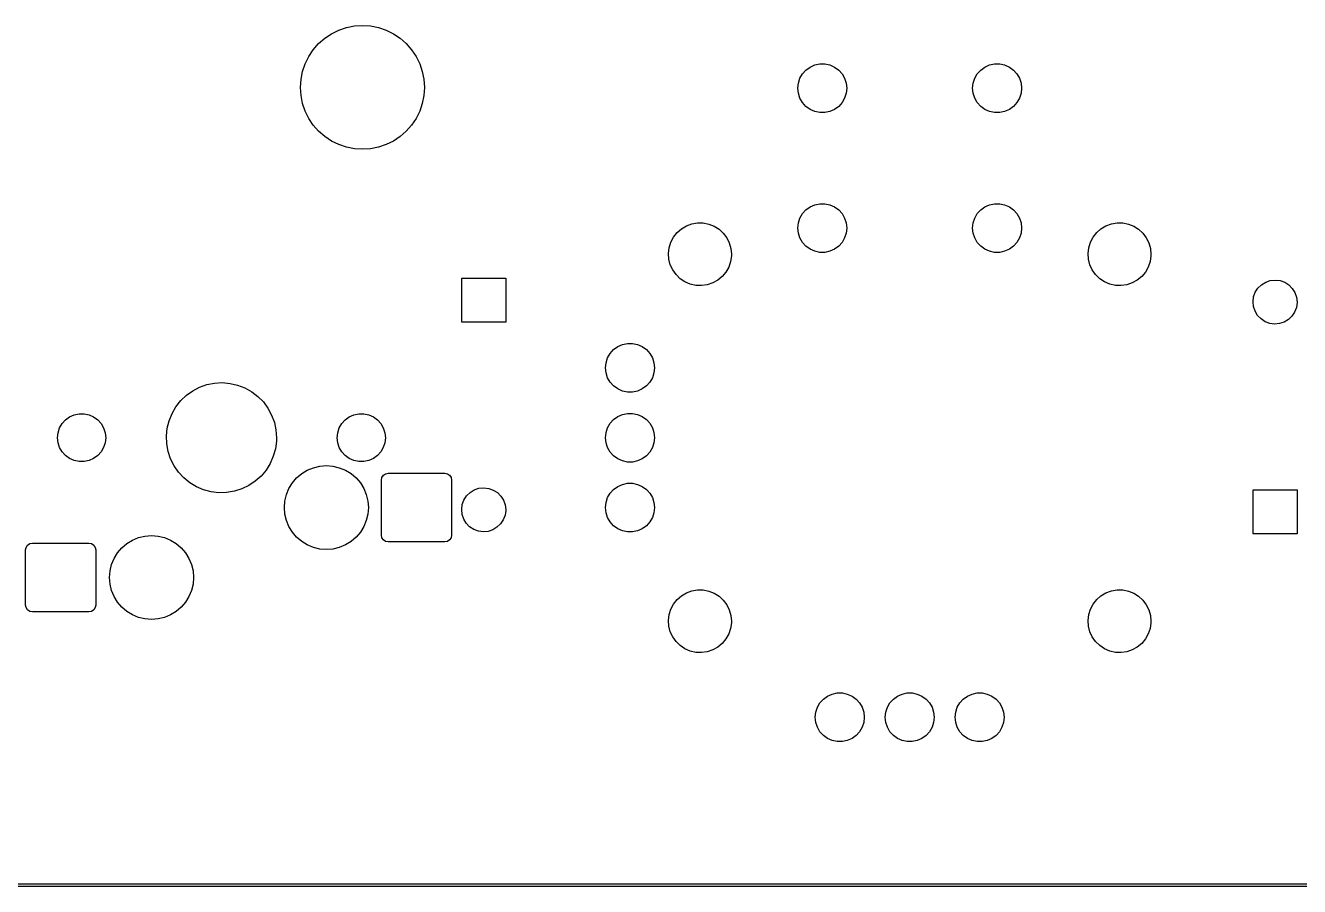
# Model space of a CAD drawing. Extents: x 64 to 386, y -179 to -50.
# Drawn here: x 171.36 to 217.64, y -179.31 to -148.02 of the extents above; entities that cross this region are included whole.
import ezdxf

# ---------------------------------------------------------------- set-up
doc = ezdxf.new("R2010")
doc.units = 0
doc.layers.add('BLACK', color=7, linetype='CONTINUOUS')

msp = doc.modelspace()

# ---------------------------------------------------------------- linework, layer by layer
at = {"layer": 'BLACK', "linetype": 'CONTINUOUS'}
for p, q in [((183.018, -148.097), (183.306, -148.039)), ((183.306, -148.039), (183.6, -148.02)), ((183.6, -148.02), (183.894, -148.039)), ((183.894, -148.039), (184.182, -148.097)), ((182.009, -148.679), (182.23, -148.485)), ((182.23, -148.485), (182.475, -148.321)), ((182.475, -148.321), (182.739, -148.191)), ((182.739, -148.191), (183.018, -148.097)), ((184.182, -148.097), (184.461, -148.191)), ((184.461, -148.191), (184.725, -148.321)), ((184.725, -148.321), (184.97, -148.485)), ((184.97, -148.485), (185.191, -148.679)), ((181.651, -149.145), (181.815, -148.9)), ((181.815, -148.9), (182.009, -148.679)), ((185.191, -148.679), (185.385, -148.9)), ((185.385, -148.9), (185.549, -149.145)), ((181.427, -149.688), (181.521, -149.409)), ((181.521, -149.409), (181.651, -149.145)), ((185.549, -149.145), (185.679, -149.409)), ((185.679, -149.409), (185.773, -149.688)), ((199.859, -149.53), (200.029, -149.455)), ((200.029, -149.455), (200.211, -149.416)), ((200.211, -149.416), (200.397, -149.416)), ((200.397, -149.416), (200.578, -149.455)), ((200.578, -149.455), (200.748, -149.53)), ((206.209, -149.53), (206.379, -149.455)), ((206.379, -149.455), (206.561, -149.416)), ((206.561, -149.416), (206.747, -149.416)), ((206.747, -149.416), (206.928, -149.455)), ((206.928, -149.455), (207.098, -149.53)), ((181.369, -149.976), (181.427, -149.688)), ((185.773, -149.688), (185.831, -149.976)), ((199.434, -150.115), (199.492, -149.938)), ((199.492, -149.938), (199.585, -149.777)), ((199.585, -149.777), (199.709, -149.639)), ((199.709, -149.639), (199.859, -149.53)), ((200.748, -149.53), (200.899, -149.639)), ((200.899, -149.639), (201.023, -149.777)), ((201.023, -149.777), (201.116, -149.938)), ((201.116, -149.938), (201.173, -150.115)), ((205.784, -150.115), (205.842, -149.938)), ((205.842, -149.938), (205.935, -149.777)), ((205.935, -149.777), (206.059, -149.639)), ((206.059, -149.639), (206.209, -149.53)), ((207.098, -149.53), (207.249, -149.639)), ((207.249, -149.639), (207.373, -149.777)), ((207.373, -149.777), (207.466, -149.938)), ((207.466, -149.938), (207.523, -150.115)), ((181.35, -150.27), (181.369, -149.976)), ((181.369, -150.564), (181.35, -150.27)), ((185.831, -149.976), (185.85, -150.27)), ((185.85, -150.27), (185.831, -150.564)), ((199.415, -150.3), (199.434, -150.115)), ((199.434, -150.485), (199.415, -150.3)), ((201.173, -150.115), (201.193, -150.3)), ((201.193, -150.3), (201.173, -150.485)), ((205.765, -150.3), (205.784, -150.115)), ((205.784, -150.485), (205.765, -150.3)), ((207.523, -150.115), (207.543, -150.3)), ((207.543, -150.3), (207.523, -150.485)), ((181.427, -150.852), (181.369, -150.564)), ((181.521, -151.131), (181.427, -150.852)), ((185.773, -150.852), (185.679, -151.131)), ((185.831, -150.564), (185.773, -150.852)), ((199.492, -150.662), (199.434, -150.485)), ((199.585, -150.823), (199.492, -150.662)), ((199.709, -150.961), (199.585, -150.823)), ((201.023, -150.823), (200.899, -150.961)), ((201.116, -150.662), (201.023, -150.823)), ((201.173, -150.485), (201.116, -150.662)), ((205.842, -150.662), (205.784, -150.485)), ((205.935, -150.823), (205.842, -150.662)), ((206.059, -150.961), (205.935, -150.823)), ((207.373, -150.823), (207.249, -150.961)), ((207.466, -150.662), (207.373, -150.823)), ((207.523, -150.485), (207.466, -150.662)), ((181.651, -151.395), (181.521, -151.131)), ((185.679, -151.131), (185.549, -151.395)), ((199.859, -151.07), (199.709, -150.961)), ((200.029, -151.145), (199.859, -151.07)), ((200.211, -151.184), (200.029, -151.145)), ((200.397, -151.184), (200.211, -151.184)), ((200.578, -151.145), (200.397, -151.184)), ((200.748, -151.07), (200.578, -151.145)), ((200.899, -150.961), (200.748, -151.07)), ((206.209, -151.07), (206.059, -150.961)), ((206.379, -151.145), (206.209, -151.07)), ((206.561, -151.184), (206.379, -151.145)), ((206.747, -151.184), (206.561, -151.184)), ((206.928, -151.145), (206.747, -151.184)), ((207.098, -151.07), (206.928, -151.145)), ((207.249, -150.961), (207.098, -151.07)), ((181.815, -151.64), (181.651, -151.395)), ((182.009, -151.861), (181.815, -151.64)), ((185.385, -151.64), (185.191, -151.861)), ((185.549, -151.395), (185.385, -151.64)), ((182.23, -152.055), (182.009, -151.861)), ((182.475, -152.219), (182.23, -152.055)), ((182.739, -152.349), (182.475, -152.219)), ((184.725, -152.219), (184.461, -152.349)), ((184.97, -152.055), (184.725, -152.219)), ((185.191, -151.861), (184.97, -152.055)), ((183.018, -152.443), (182.739, -152.349)), ((183.306, -152.501), (183.018, -152.443)), ((183.6, -152.52), (183.306, -152.501)), ((183.894, -152.501), (183.6, -152.52)), ((184.182, -152.443), (183.894, -152.501)), ((184.461, -152.349), (184.182, -152.443)), ((199.859, -154.61), (200.029, -154.535)), ((200.029, -154.535), (200.211, -154.496)), ((200.211, -154.496), (200.397, -154.496)), ((200.397, -154.496), (200.578, -154.535)), ((200.578, -154.535), (200.748, -154.61)), ((206.209, -154.61), (206.379, -154.535)), ((206.379, -154.535), (206.561, -154.496)), ((206.561, -154.496), (206.747, -154.496)), ((206.747, -154.496), (206.928, -154.535)), ((206.928, -154.535), (207.098, -154.61)), ((199.434, -155.195), (199.492, -155.018)), ((199.492, -155.018), (199.585, -154.857)), ((199.585, -154.857), (199.709, -154.719)), ((199.709, -154.719), (199.859, -154.61)), ((200.748, -154.61), (200.899, -154.719)), ((200.899, -154.719), (201.023, -154.857)), ((201.023, -154.857), (201.116, -155.018)), ((201.116, -155.018), (201.173, -155.195)), ((205.784, -155.195), (205.842, -155.018)), ((205.842, -155.018), (205.935, -154.857)), ((205.935, -154.857), (206.059, -154.719)), ((206.059, -154.719), (206.209, -154.61)), ((207.098, -154.61), (207.249, -154.719)), ((207.249, -154.719), (207.373, -154.857)), ((207.373, -154.857), (207.466, -155.018)), ((207.466, -155.018), (207.523, -155.195)), ((195.03, -155.546), (195.187, -155.408)), ((195.187, -155.408), (195.367, -155.301)), ((195.367, -155.301), (195.563, -155.228)), ((195.563, -155.228), (195.769, -155.193)), ((195.769, -155.193), (195.978, -155.196)), ((195.978, -155.196), (196.183, -155.237)), ((196.183, -155.237), (196.378, -155.314)), ((196.378, -155.314), (196.555, -155.426)), ((196.555, -155.426), (196.708, -155.568)), ((199.415, -155.38), (199.434, -155.195)), ((199.434, -155.565), (199.415, -155.38)), ((201.173, -155.195), (201.193, -155.38)), ((201.193, -155.38), (201.173, -155.565)), ((205.765, -155.38), (205.784, -155.195)), ((205.784, -155.565), (205.765, -155.38)), ((207.523, -155.195), (207.543, -155.38)), ((207.543, -155.38), (207.523, -155.565)), ((210.27, -155.546), (210.427, -155.408)), ((210.427, -155.408), (210.607, -155.301)), ((210.607, -155.301), (210.803, -155.228)), ((210.803, -155.228), (211.009, -155.193)), ((211.009, -155.193), (211.218, -155.196)), ((211.218, -155.196), (211.423, -155.237)), ((211.423, -155.237), (211.618, -155.314)), ((211.618, -155.314), (211.795, -155.426)), ((211.795, -155.426), (211.948, -155.568)), ((194.741, -156.095), (194.803, -155.895)), ((194.803, -155.895), (194.9, -155.71)), ((194.9, -155.71), (195.03, -155.546)), ((196.708, -155.568), (196.833, -155.735)), ((196.833, -155.735), (196.926, -155.923)), ((196.926, -155.923), (196.983, -156.124)), ((199.492, -155.742), (199.434, -155.565)), ((199.585, -155.903), (199.492, -155.742)), ((199.709, -156.041), (199.585, -155.903)), ((201.023, -155.903), (200.899, -156.041)), ((201.116, -155.742), (201.023, -155.903)), ((201.173, -155.565), (201.116, -155.742)), ((205.842, -155.742), (205.784, -155.565)), ((205.935, -155.903), (205.842, -155.742)), ((206.059, -156.041), (205.935, -155.903)), ((207.373, -155.903), (207.249, -156.041)), ((207.466, -155.742), (207.373, -155.903)), ((207.523, -155.565), (207.466, -155.742)), ((209.981, -156.095), (210.043, -155.895)), ((210.043, -155.895), (210.14, -155.71)), ((210.14, -155.71), (210.27, -155.546)), ((211.948, -155.568), (212.073, -155.735)), ((212.073, -155.735), (212.166, -155.923)), ((212.166, -155.923), (212.223, -156.124)), ((194.716, -156.303), (194.741, -156.095)), ((194.73, -156.511), (194.716, -156.303)), ((197, -156.392), (196.97, -156.599)), ((196.983, -156.124), (197.002, -156.332)), ((197.002, -156.332), (197, -156.392)), ((199.859, -156.15), (199.709, -156.041)), ((200.029, -156.225), (199.859, -156.15)), ((200.211, -156.264), (200.029, -156.225)), ((200.397, -156.264), (200.211, -156.264)), ((200.578, -156.225), (200.397, -156.264)), ((200.748, -156.15), (200.578, -156.225)), ((200.899, -156.041), (200.748, -156.15)), ((206.209, -156.15), (206.059, -156.041)), ((206.379, -156.225), (206.209, -156.15)), ((206.561, -156.264), (206.379, -156.225)), ((206.747, -156.264), (206.561, -156.264)), ((206.928, -156.225), (206.747, -156.264)), ((207.098, -156.15), (206.928, -156.225)), ((207.249, -156.041), (207.098, -156.15)), ((209.956, -156.303), (209.981, -156.095)), ((209.97, -156.511), (209.956, -156.303)), ((212.24, -156.392), (212.21, -156.599)), ((212.223, -156.124), (212.242, -156.332)), ((212.242, -156.332), (212.24, -156.392)), ((194.781, -156.714), (194.73, -156.511)), ((194.869, -156.904), (194.781, -156.714)), ((196.903, -156.797), (196.801, -156.98)), ((196.97, -156.599), (196.903, -156.797)), ((210.021, -156.714), (209.97, -156.511)), ((210.109, -156.904), (210.021, -156.714)), ((212.143, -156.797), (212.041, -156.98)), ((212.21, -156.599), (212.143, -156.797)), ((187.204, -158.8), (187.204, -157.2)), ((187.204, -157.2), (188.804, -157.2)), ((188.804, -157.2), (188.804, -158.8)), ((194.99, -157.075), (194.869, -156.904)), ((195.139, -157.221), (194.99, -157.075)), ((195.313, -157.337), (195.139, -157.221)), ((195.506, -157.42), (195.313, -157.337)), ((196.506, -157.274), (196.324, -157.377)), ((196.667, -157.141), (196.506, -157.274)), ((196.801, -156.98), (196.667, -157.141)), ((210.23, -157.075), (210.109, -156.904)), ((210.379, -157.221), (210.23, -157.075)), ((210.553, -157.337), (210.379, -157.221)), ((210.746, -157.42), (210.553, -157.337)), ((211.746, -157.274), (211.564, -157.377)), ((211.907, -157.141), (211.746, -157.274)), ((212.041, -156.98), (211.907, -157.141)), ((216.257, -157.44), (216.409, -157.346)), ((216.409, -157.346), (216.578, -157.289)), ((216.578, -157.289), (216.756, -157.27)), ((216.756, -157.27), (216.933, -157.291)), ((216.933, -157.291), (217.101, -157.351)), ((195.71, -157.466), (195.506, -157.42)), ((195.919, -157.474), (195.71, -157.466)), ((196.126, -157.444), (195.919, -157.474)), ((196.324, -157.377), (196.126, -157.444)), ((210.95, -157.466), (210.746, -157.42)), ((211.159, -157.474), (210.95, -157.466)), ((211.366, -157.444), (211.159, -157.474)), ((211.564, -157.377), (211.366, -157.444)), ((215.972, -157.882), (216.033, -157.714)), ((216.033, -157.714), (216.13, -157.564)), ((216.13, -157.564), (216.257, -157.44)), ((217.101, -157.351), (217.251, -157.447)), ((217.251, -157.447), (217.377, -157.573)), ((217.377, -157.573), (217.471, -157.724)), ((217.471, -157.724), (217.53, -157.893)), ((215.95, -158.059), (215.972, -157.882)), ((215.967, -158.236), (215.95, -158.059)), ((216.024, -158.406), (215.967, -158.236)), ((217.525, -158.269), (217.462, -158.436)), ((217.55, -158.092), (217.525, -158.269)), ((217.53, -157.893), (217.55, -158.07)), ((217.55, -158.07), (217.55, -158.092)), ((216.116, -158.558), (216.024, -158.406)), ((216.24, -158.686), (216.116, -158.558)), ((216.389, -158.784), (216.24, -158.686)), ((217.234, -158.707), (217.08, -158.799)), ((217.363, -158.584), (217.234, -158.707)), ((217.462, -158.436), (217.363, -158.584)), ((188.804, -158.8), (187.204, -158.8)), ((216.556, -158.846), (216.389, -158.784)), ((216.733, -158.87), (216.556, -158.846)), ((216.911, -158.854), (216.733, -158.87)), ((217.08, -158.799), (216.911, -158.854)), ((192.874, -159.69), (193.044, -159.615)), ((193.044, -159.615), (193.226, -159.576)), ((193.226, -159.576), (193.412, -159.576)), ((193.412, -159.576), (193.593, -159.615)), ((193.593, -159.615), (193.763, -159.69)), ((192.449, -160.275), (192.507, -160.098)), ((192.507, -160.098), (192.6, -159.937)), ((192.6, -159.937), (192.724, -159.799)), ((192.724, -159.799), (192.874, -159.69)), ((193.763, -159.69), (193.914, -159.799)), ((193.914, -159.799), (194.038, -159.937)), ((194.038, -159.937), (194.131, -160.098)), ((194.131, -160.098), (194.188, -160.275)), ((192.43, -160.46), (192.449, -160.275)), ((192.449, -160.645), (192.43, -160.46)), ((194.188, -160.275), (194.208, -160.46)), ((194.208, -160.46), (194.188, -160.645)), ((177.951, -161.071), (178.228, -161.016)), ((178.228, -161.016), (178.51, -161)), ((178.51, -161), (178.792, -161.025)), ((178.792, -161.025), (179.067, -161.088)), ((192.507, -160.822), (192.449, -160.645)), ((192.6, -160.983), (192.507, -160.822)), ((192.724, -161.121), (192.6, -160.983)), ((194.038, -160.983), (193.914, -161.121)), ((194.131, -160.822), (194.038, -160.983)), ((194.188, -160.645), (194.131, -160.822)), ((176.999, -161.654), (177.204, -161.459)), ((177.204, -161.459), (177.434, -161.295)), ((177.434, -161.295), (177.684, -161.164)), ((177.684, -161.164), (177.951, -161.071)), ((179.067, -161.088), (179.33, -161.19)), ((179.33, -161.19), (179.577, -161.328)), ((179.577, -161.328), (179.801, -161.5)), ((179.801, -161.5), (180, -161.701)), ((192.874, -161.23), (192.724, -161.121)), ((193.044, -161.305), (192.874, -161.23)), ((193.226, -161.344), (193.044, -161.305)), ((193.412, -161.344), (193.226, -161.344)), ((193.593, -161.305), (193.412, -161.344)), ((193.763, -161.23), (193.593, -161.305)), ((193.914, -161.121), (193.763, -161.23)), ((176.683, -162.12), (176.825, -161.876)), ((176.825, -161.876), (176.999, -161.654)), ((180, -161.701), (180.167, -161.928)), ((180.167, -161.928), (180.302, -162.177)), ((172.691, -162.486), (172.813, -162.35)), ((172.813, -162.35), (172.961, -162.242)), ((172.961, -162.242), (173.128, -162.168)), ((173.128, -162.168), (173.307, -162.13)), ((173.307, -162.13), (173.49, -162.13)), ((173.49, -162.13), (173.669, -162.168)), ((173.669, -162.168), (173.836, -162.242)), ((173.836, -162.242), (173.984, -162.35)), ((173.984, -162.35), (174.107, -162.486)), ((176.509, -162.656), (176.577, -162.382)), ((176.577, -162.382), (176.683, -162.12)), ((180.302, -162.177), (180.399, -162.442)), ((182.851, -162.486), (182.973, -162.35)), ((182.973, -162.35), (183.121, -162.242)), ((183.121, -162.242), (183.288, -162.168)), ((183.288, -162.168), (183.467, -162.13)), ((183.467, -162.13), (183.65, -162.13)), ((183.65, -162.13), (183.829, -162.168)), ((183.829, -162.168), (183.996, -162.242)), ((183.996, -162.242), (184.144, -162.35)), ((184.144, -162.35), (184.267, -162.486)), ((192.6, -162.477), (192.724, -162.339)), ((192.724, -162.339), (192.874, -162.23)), ((192.874, -162.23), (193.044, -162.155)), ((193.044, -162.155), (193.226, -162.116)), ((193.226, -162.116), (193.412, -162.116)), ((193.412, -162.116), (193.593, -162.155)), ((193.593, -162.155), (193.763, -162.23)), ((193.763, -162.23), (193.914, -162.339)), ((193.914, -162.339), (194.038, -162.477)), ((172.524, -163), (172.543, -162.818)), ((172.543, -162.818), (172.599, -162.644)), ((172.599, -162.644), (172.691, -162.486)), ((174.107, -162.486), (174.198, -162.644)), ((174.198, -162.644), (174.255, -162.818)), ((174.255, -162.818), (174.274, -163)), ((176.48, -162.937), (176.509, -162.656)), ((180.399, -162.442), (180.459, -162.718)), ((180.459, -162.718), (180.479, -163)), ((182.684, -163), (182.703, -162.818)), ((182.703, -162.818), (182.759, -162.644)), ((182.759, -162.644), (182.851, -162.486)), ((184.267, -162.486), (184.358, -162.644)), ((184.358, -162.644), (184.415, -162.818)), ((184.415, -162.818), (184.434, -163)), ((192.43, -163), (192.449, -162.815)), ((192.449, -162.815), (192.507, -162.638)), ((192.507, -162.638), (192.6, -162.477)), ((194.038, -162.477), (194.131, -162.638)), ((194.131, -162.638), (194.188, -162.815)), ((194.188, -162.815), (194.208, -163)), ((172.543, -163.182), (172.524, -163)), ((172.599, -163.356), (172.543, -163.182)), ((172.691, -163.514), (172.599, -163.356)), ((174.198, -163.356), (174.107, -163.514)), ((174.255, -163.182), (174.198, -163.356)), ((174.274, -163), (174.255, -163.182)), ((176.491, -163.219), (176.48, -162.937)), ((176.542, -163.497), (176.491, -163.219)), ((180.475, -163.126), (180.437, -163.406)), ((180.479, -163), (180.475, -163.126)), ((182.703, -163.182), (182.684, -163)), ((182.759, -163.356), (182.703, -163.182)), ((182.851, -163.514), (182.759, -163.356)), ((184.358, -163.356), (184.267, -163.514)), ((184.415, -163.182), (184.358, -163.356)), ((184.434, -163), (184.415, -163.182)), ((192.449, -163.185), (192.43, -163)), ((192.507, -163.362), (192.449, -163.185)), ((192.6, -163.523), (192.507, -163.362)), ((194.131, -163.362), (194.038, -163.523)), ((194.188, -163.185), (194.131, -163.362)), ((194.208, -163), (194.188, -163.185)), ((172.813, -163.65), (172.691, -163.514)), ((172.961, -163.758), (172.813, -163.65)), ((173.128, -163.832), (172.961, -163.758)), ((173.836, -163.758), (173.669, -163.832)), ((173.984, -163.65), (173.836, -163.758)), ((174.107, -163.514), (173.984, -163.65)), ((176.631, -163.765), (176.542, -163.497)), ((176.757, -164.018), (176.631, -163.765)), ((180.361, -163.677), (180.246, -163.936)), ((180.437, -163.406), (180.361, -163.677)), ((182.973, -163.65), (182.851, -163.514)), ((183.121, -163.758), (182.973, -163.65)), ((183.288, -163.832), (183.121, -163.758)), ((183.996, -163.758), (183.829, -163.832)), ((184.144, -163.65), (183.996, -163.758)), ((184.267, -163.514), (184.144, -163.65)), ((192.724, -163.661), (192.6, -163.523)), ((192.874, -163.77), (192.724, -163.661)), ((193.044, -163.845), (192.874, -163.77)), ((193.763, -163.77), (193.593, -163.845)), ((193.914, -163.661), (193.763, -163.77)), ((194.038, -163.523), (193.914, -163.661)), ((173.307, -163.87), (173.128, -163.832)), ((173.49, -163.87), (173.307, -163.87)), ((173.669, -163.832), (173.49, -163.87)), ((176.918, -164.25), (176.757, -164.018)), ((177.11, -164.458), (176.918, -164.25)), ((180.097, -164.176), (179.915, -164.392)), ((180.246, -163.936), (180.097, -164.176)), ((181.392, -164.306), (181.596, -164.181)), ((181.596, -164.181), (181.817, -164.09)), ((181.817, -164.09), (182.05, -164.034)), ((182.05, -164.034), (182.289, -164.015)), ((182.289, -164.015), (182.527, -164.034)), ((182.527, -164.034), (182.76, -164.09)), ((182.76, -164.09), (182.981, -164.181)), ((182.981, -164.181), (183.185, -164.306)), ((183.467, -163.87), (183.288, -163.832)), ((183.65, -163.87), (183.467, -163.87)), ((183.829, -163.832), (183.65, -163.87)), ((184.443, -164.309), (184.539, -164.29)), ((184.539, -164.29), (186.589, -164.29)), ((186.589, -164.29), (186.684, -164.309)), ((193.226, -163.884), (193.044, -163.845)), ((193.412, -163.884), (193.226, -163.884)), ((193.593, -163.845), (193.412, -163.884)), ((177.329, -164.636), (177.11, -164.458)), ((177.571, -164.782), (177.329, -164.636)), ((179.47, -164.737), (179.215, -164.86)), ((179.705, -164.58), (179.47, -164.737)), ((179.915, -164.392), (179.705, -164.58)), ((180.93, -164.848), (181.055, -164.644)), ((181.055, -164.644), (181.21, -164.462)), ((181.21, -164.462), (181.392, -164.306)), ((183.185, -164.306), (183.367, -164.462)), ((183.367, -164.462), (183.523, -164.644)), ((183.523, -164.644), (183.648, -164.848)), ((184.289, -164.54), (184.308, -164.444)), ((184.289, -166.54), (184.289, -164.54)), ((184.308, -164.444), (184.362, -164.363)), ((184.362, -164.363), (184.443, -164.309)), ((186.684, -164.309), (186.766, -164.363)), ((186.766, -164.363), (186.82, -164.444)), ((186.82, -164.444), (186.839, -164.54)), ((186.839, -164.54), (186.839, -166.54)), ((192.874, -164.77), (193.044, -164.695)), ((193.044, -164.695), (193.226, -164.656)), ((193.226, -164.656), (193.412, -164.656)), ((193.412, -164.656), (193.593, -164.695)), ((193.593, -164.695), (193.763, -164.77)), ((177.831, -164.892), (177.571, -164.782)), ((178.104, -164.965), (177.831, -164.892)), ((178.385, -164.998), (178.104, -164.965)), ((178.667, -164.991), (178.385, -164.998)), ((178.946, -164.945), (178.667, -164.991)), ((179.215, -164.86), (178.946, -164.945)), ((180.783, -165.301), (180.838, -165.069)), ((180.838, -165.069), (180.93, -164.848)), ((183.648, -164.848), (183.739, -165.069)), ((183.739, -165.069), (183.795, -165.301)), ((187.287, -165.264), (187.384, -165.114)), ((187.384, -165.114), (187.511, -164.99)), ((187.511, -164.99), (187.663, -164.896)), ((187.663, -164.896), (187.832, -164.839)), ((187.832, -164.839), (188.009, -164.82)), ((188.009, -164.82), (188.186, -164.841)), ((188.186, -164.841), (188.354, -164.901)), ((188.354, -164.901), (188.505, -164.997)), ((188.505, -164.997), (188.631, -165.123)), ((188.631, -165.123), (188.725, -165.274)), ((192.449, -165.355), (192.507, -165.178)), ((192.507, -165.178), (192.6, -165.017)), ((192.6, -165.017), (192.724, -164.879)), ((192.724, -164.879), (192.874, -164.77)), ((193.763, -164.77), (193.914, -164.879)), ((193.914, -164.879), (194.038, -165.017)), ((194.038, -165.017), (194.131, -165.178)), ((194.131, -165.178), (194.188, -165.355)), ((215.95, -166.49), (215.95, -164.89)), ((215.95, -164.89), (217.55, -164.89)), ((217.55, -164.89), (217.55, -166.49)), ((180.764, -165.54), (180.783, -165.301)), ((180.783, -165.779), (180.764, -165.54)), ((183.795, -165.301), (183.814, -165.54)), ((183.814, -165.54), (183.795, -165.779)), ((187.204, -165.609), (187.226, -165.432)), ((187.221, -165.786), (187.204, -165.609)), ((187.226, -165.432), (187.287, -165.264)), ((188.725, -165.274), (188.784, -165.443)), ((188.803, -165.642), (188.779, -165.819)), ((188.784, -165.443), (188.804, -165.62)), ((188.804, -165.62), (188.803, -165.642)), ((192.43, -165.54), (192.449, -165.355)), ((192.449, -165.725), (192.43, -165.54)), ((194.188, -165.355), (194.208, -165.54)), ((194.208, -165.54), (194.188, -165.725)), ((180.838, -166.011), (180.783, -165.779)), ((180.93, -166.232), (180.838, -166.011)), ((183.739, -166.011), (183.648, -166.232)), ((183.795, -165.779), (183.739, -166.011)), ((187.278, -165.956), (187.221, -165.786)), ((187.37, -166.108), (187.278, -165.956)), ((187.494, -166.236), (187.37, -166.108)), ((188.617, -166.134), (188.487, -166.257)), ((188.715, -165.986), (188.617, -166.134)), ((188.779, -165.819), (188.715, -165.986)), ((192.507, -165.902), (192.449, -165.725)), ((192.6, -166.063), (192.507, -165.902)), ((192.724, -166.201), (192.6, -166.063)), ((194.038, -166.063), (193.914, -166.201)), ((194.131, -165.902), (194.038, -166.063)), ((194.188, -165.725), (194.131, -165.902)), ((175.467, -166.63), (175.7, -166.574)), ((175.7, -166.574), (175.939, -166.555)), ((175.939, -166.555), (176.177, -166.574)), ((176.177, -166.574), (176.41, -166.63)), ((181.055, -166.436), (180.93, -166.232)), ((181.21, -166.618), (181.055, -166.436)), ((183.523, -166.436), (183.367, -166.618)), ((183.648, -166.232), (183.523, -166.436)), ((184.308, -166.636), (184.289, -166.54)), ((186.839, -166.54), (186.82, -166.636)), ((187.643, -166.334), (187.494, -166.236)), ((187.81, -166.396), (187.643, -166.334)), ((187.987, -166.42), (187.81, -166.396)), ((188.165, -166.404), (187.987, -166.42)), ((188.334, -166.349), (188.165, -166.404)), ((188.487, -166.257), (188.334, -166.349)), ((192.874, -166.31), (192.724, -166.201)), ((193.044, -166.385), (192.874, -166.31)), ((193.226, -166.424), (193.044, -166.385)), ((193.412, -166.424), (193.226, -166.424)), ((193.593, -166.385), (193.412, -166.424)), ((193.763, -166.31), (193.593, -166.385)), ((193.914, -166.201), (193.763, -166.31)), ((217.55, -166.49), (215.95, -166.49)), ((171.362, -167.08), (171.381, -166.984)), ((171.381, -166.984), (171.435, -166.903)), ((171.435, -166.903), (171.516, -166.849)), ((171.516, -166.849), (171.612, -166.83)), ((171.612, -166.83), (173.662, -166.83)), ((173.662, -166.83), (173.757, -166.849)), ((173.757, -166.849), (173.839, -166.903)), ((173.839, -166.903), (173.893, -166.984)), ((173.893, -166.984), (173.912, -167.08)), ((174.705, -167.184), (174.86, -167.002)), ((174.86, -167.002), (175.042, -166.846)), ((175.042, -166.846), (175.246, -166.721)), ((175.246, -166.721), (175.467, -166.63)), ((176.41, -166.63), (176.631, -166.721)), ((176.631, -166.721), (176.835, -166.846)), ((176.835, -166.846), (177.017, -167.002)), ((177.017, -167.002), (177.173, -167.184)), ((181.392, -166.774), (181.21, -166.618)), ((181.596, -166.899), (181.392, -166.774)), ((181.817, -166.99), (181.596, -166.899)), ((182.05, -167.046), (181.817, -166.99)), ((182.289, -167.065), (182.05, -167.046)), ((182.527, -167.046), (182.289, -167.065)), ((182.76, -166.99), (182.527, -167.046)), ((182.981, -166.899), (182.76, -166.99)), ((183.185, -166.774), (182.981, -166.899)), ((183.367, -166.618), (183.185, -166.774)), ((184.362, -166.717), (184.308, -166.636)), ((184.443, -166.771), (184.362, -166.717)), ((184.539, -166.79), (184.443, -166.771)), ((186.589, -166.79), (184.539, -166.79)), ((186.684, -166.771), (186.589, -166.79)), ((186.766, -166.717), (186.684, -166.771)), ((186.82, -166.636), (186.766, -166.717)), ((171.362, -169.08), (171.362, -167.08)), ((173.912, -167.08), (173.912, -169.08)), ((174.488, -167.609), (174.58, -167.388)), ((174.58, -167.388), (174.705, -167.184)), ((177.173, -167.184), (177.298, -167.388)), ((177.298, -167.388), (177.389, -167.609)), ((174.414, -168.08), (174.433, -167.841)), ((174.433, -167.841), (174.488, -167.609)), ((177.389, -167.609), (177.445, -167.841)), ((177.445, -167.841), (177.464, -168.08)), ((174.433, -168.319), (174.414, -168.08)), ((174.488, -168.551), (174.433, -168.319)), ((177.445, -168.319), (177.389, -168.551)), ((177.464, -168.08), (177.445, -168.319)), ((174.58, -168.772), (174.488, -168.551)), ((174.705, -168.976), (174.58, -168.772)), ((177.298, -168.772), (177.173, -168.976)), ((177.389, -168.551), (177.298, -168.772)), ((194.9, -169.045), (195.03, -168.881)), ((195.03, -168.881), (195.187, -168.743)), ((195.187, -168.743), (195.367, -168.636)), ((195.367, -168.636), (195.563, -168.563)), ((195.563, -168.563), (195.769, -168.528)), ((195.769, -168.528), (195.978, -168.531)), ((195.978, -168.531), (196.183, -168.572)), ((196.183, -168.572), (196.378, -168.649)), ((196.378, -168.649), (196.555, -168.761)), ((196.555, -168.761), (196.708, -168.903)), ((196.708, -168.903), (196.833, -169.07)), ((210.14, -169.045), (210.27, -168.881)), ((210.27, -168.881), (210.427, -168.743)), ((210.427, -168.743), (210.607, -168.636)), ((210.607, -168.636), (210.803, -168.563)), ((210.803, -168.563), (211.009, -168.528)), ((211.009, -168.528), (211.218, -168.531)), ((211.218, -168.531), (211.423, -168.572)), ((211.423, -168.572), (211.618, -168.649)), ((211.618, -168.649), (211.795, -168.761)), ((211.795, -168.761), (211.948, -168.903)), ((211.948, -168.903), (212.073, -169.07)), ((171.381, -169.176), (171.362, -169.08)), ((171.435, -169.257), (171.381, -169.176)), ((171.516, -169.311), (171.435, -169.257)), ((171.612, -169.33), (171.516, -169.311)), ((173.662, -169.33), (171.612, -169.33)), ((173.757, -169.311), (173.662, -169.33)), ((173.839, -169.257), (173.757, -169.311)), ((173.893, -169.176), (173.839, -169.257)), ((173.912, -169.08), (173.893, -169.176)), ((174.86, -169.158), (174.705, -168.976)), ((175.042, -169.314), (174.86, -169.158)), ((175.246, -169.439), (175.042, -169.314)), ((176.835, -169.314), (176.631, -169.439)), ((177.017, -169.158), (176.835, -169.314)), ((177.173, -168.976), (177.017, -169.158)), ((194.741, -169.43), (194.803, -169.23)), ((194.803, -169.23), (194.9, -169.045)), ((196.833, -169.07), (196.926, -169.258)), ((196.926, -169.258), (196.983, -169.459)), ((209.981, -169.43), (210.043, -169.23)), ((210.043, -169.23), (210.14, -169.045)), ((212.073, -169.07), (212.166, -169.258)), ((212.166, -169.258), (212.223, -169.459)), ((175.467, -169.53), (175.246, -169.439)), ((175.7, -169.586), (175.467, -169.53)), ((175.939, -169.605), (175.7, -169.586)), ((176.177, -169.586), (175.939, -169.605)), ((176.41, -169.53), (176.177, -169.586)), ((176.631, -169.439), (176.41, -169.53)), ((194.716, -169.638), (194.741, -169.43)), ((194.73, -169.846), (194.716, -169.638)), ((197, -169.727), (196.97, -169.934)), ((196.983, -169.459), (197.002, -169.667)), ((197.002, -169.667), (197, -169.727)), ((209.956, -169.638), (209.981, -169.43)), ((209.97, -169.846), (209.956, -169.638)), ((212.24, -169.727), (212.21, -169.934)), ((212.223, -169.459), (212.242, -169.667)), ((212.242, -169.667), (212.24, -169.727)), ((194.781, -170.049), (194.73, -169.846)), ((194.869, -170.239), (194.781, -170.049)), ((194.99, -170.41), (194.869, -170.239)), ((196.903, -170.132), (196.801, -170.315)), ((196.97, -169.934), (196.903, -170.132)), ((210.021, -170.049), (209.97, -169.846)), ((210.109, -170.239), (210.021, -170.049)), ((210.23, -170.41), (210.109, -170.239)), ((212.143, -170.132), (212.041, -170.315)), ((212.21, -169.934), (212.143, -170.132)), ((195.139, -170.556), (194.99, -170.41)), ((195.313, -170.672), (195.139, -170.556)), ((195.506, -170.755), (195.313, -170.672)), ((195.71, -170.801), (195.506, -170.755)), ((196.324, -170.712), (196.126, -170.779)), ((196.506, -170.609), (196.324, -170.712)), ((196.667, -170.476), (196.506, -170.609)), ((196.801, -170.315), (196.667, -170.476)), ((210.379, -170.556), (210.23, -170.41)), ((210.553, -170.672), (210.379, -170.556)), ((210.746, -170.755), (210.553, -170.672)), ((210.95, -170.801), (210.746, -170.755)), ((211.564, -170.712), (211.366, -170.779)), ((211.746, -170.609), (211.564, -170.712)), ((211.907, -170.476), (211.746, -170.609)), ((212.041, -170.315), (211.907, -170.476)), ((195.919, -170.809), (195.71, -170.801)), ((196.126, -170.779), (195.919, -170.809)), ((211.159, -170.809), (210.95, -170.801)), ((211.366, -170.779), (211.159, -170.809)), ((200.22, -172.637), (200.344, -172.499)), ((200.344, -172.499), (200.494, -172.39)), ((200.494, -172.39), (200.664, -172.315)), ((200.664, -172.315), (200.846, -172.276)), ((200.846, -172.276), (201.032, -172.276)), ((201.032, -172.276), (201.213, -172.315)), ((201.213, -172.315), (201.383, -172.39)), ((201.383, -172.39), (201.534, -172.499)), ((201.534, -172.499), (201.658, -172.637)), ((202.76, -172.637), (202.884, -172.499)), ((202.884, -172.499), (203.034, -172.39)), ((203.034, -172.39), (203.204, -172.315)), ((203.204, -172.315), (203.386, -172.276)), ((203.386, -172.276), (203.572, -172.276)), ((203.572, -172.276), (203.753, -172.315)), ((203.753, -172.315), (203.923, -172.39)), ((203.923, -172.39), (204.074, -172.499)), ((204.074, -172.499), (204.198, -172.637)), ((205.3, -172.637), (205.424, -172.499)), ((205.424, -172.499), (205.574, -172.39)), ((205.574, -172.39), (205.744, -172.315)), ((205.744, -172.315), (205.926, -172.276)), ((205.926, -172.276), (206.112, -172.276)), ((206.112, -172.276), (206.293, -172.315)), ((206.293, -172.315), (206.463, -172.39)), ((206.463, -172.39), (206.614, -172.499)), ((206.614, -172.499), (206.738, -172.637)), ((200.05, -173.16), (200.069, -172.975)), ((200.069, -172.975), (200.127, -172.798)), ((200.127, -172.798), (200.22, -172.637)), ((201.658, -172.637), (201.751, -172.798)), ((201.751, -172.798), (201.808, -172.975)), ((201.808, -172.975), (201.828, -173.16)), ((202.59, -173.16), (202.609, -172.975)), ((202.609, -172.975), (202.667, -172.798)), ((202.667, -172.798), (202.76, -172.637)), ((204.198, -172.637), (204.291, -172.798)), ((204.291, -172.798), (204.348, -172.975)), ((204.348, -172.975), (204.368, -173.16)), ((205.13, -173.16), (205.149, -172.975)), ((205.149, -172.975), (205.207, -172.798)), ((205.207, -172.798), (205.3, -172.637)), ((206.738, -172.637), (206.831, -172.798)), ((206.831, -172.798), (206.888, -172.975)), ((206.888, -172.975), (206.908, -173.16)), ((200.069, -173.345), (200.05, -173.16)), ((200.127, -173.522), (200.069, -173.345)), ((200.22, -173.683), (200.127, -173.522)), ((201.751, -173.522), (201.658, -173.683)), ((201.808, -173.345), (201.751, -173.522)), ((201.828, -173.16), (201.808, -173.345)), ((202.609, -173.345), (202.59, -173.16)), ((202.667, -173.522), (202.609, -173.345)), ((202.76, -173.683), (202.667, -173.522)), ((204.291, -173.522), (204.198, -173.683)), ((204.348, -173.345), (204.291, -173.522)), ((204.368, -173.16), (204.348, -173.345)), ((205.149, -173.345), (205.13, -173.16)), ((205.207, -173.522), (205.149, -173.345)), ((205.3, -173.683), (205.207, -173.522)), ((206.831, -173.522), (206.738, -173.683)), ((206.888, -173.345), (206.831, -173.522)), ((206.908, -173.16), (206.888, -173.345)), ((200.344, -173.821), (200.22, -173.683)), ((200.494, -173.93), (200.344, -173.821)), ((200.664, -174.005), (200.494, -173.93)), ((200.846, -174.044), (200.664, -174.005)), ((201.213, -174.005), (201.032, -174.044)), ((201.383, -173.93), (201.213, -174.005)), ((201.534, -173.821), (201.383, -173.93)), ((201.658, -173.683), (201.534, -173.821)), ((202.884, -173.821), (202.76, -173.683)), ((203.034, -173.93), (202.884, -173.821)), ((203.204, -174.005), (203.034, -173.93)), ((203.386, -174.044), (203.204, -174.005)), ((203.753, -174.005), (203.572, -174.044)), ((203.923, -173.93), (203.753, -174.005)), ((204.074, -173.821), (203.923, -173.93)), ((204.198, -173.683), (204.074, -173.821)), ((205.424, -173.821), (205.3, -173.683)), ((205.574, -173.93), (205.424, -173.821)), ((205.744, -174.005), (205.574, -173.93)), ((205.926, -174.044), (205.744, -174.005)), ((206.293, -174.005), (206.112, -174.044)), ((206.463, -173.93), (206.293, -174.005)), ((206.614, -173.821), (206.463, -173.93)), ((206.738, -173.683), (206.614, -173.821)), ((201.032, -174.044), (200.846, -174.044)), ((203.572, -174.044), (203.386, -174.044)), ((206.112, -174.044), (205.926, -174.044)), ((69.04, -179.21), (380.87, -179.21)), ((380.87, -179.31), (69.04, -179.31))]:
    msp.add_line(p, q, dxfattribs=at)

doc.saveas('drawing.dxf')
